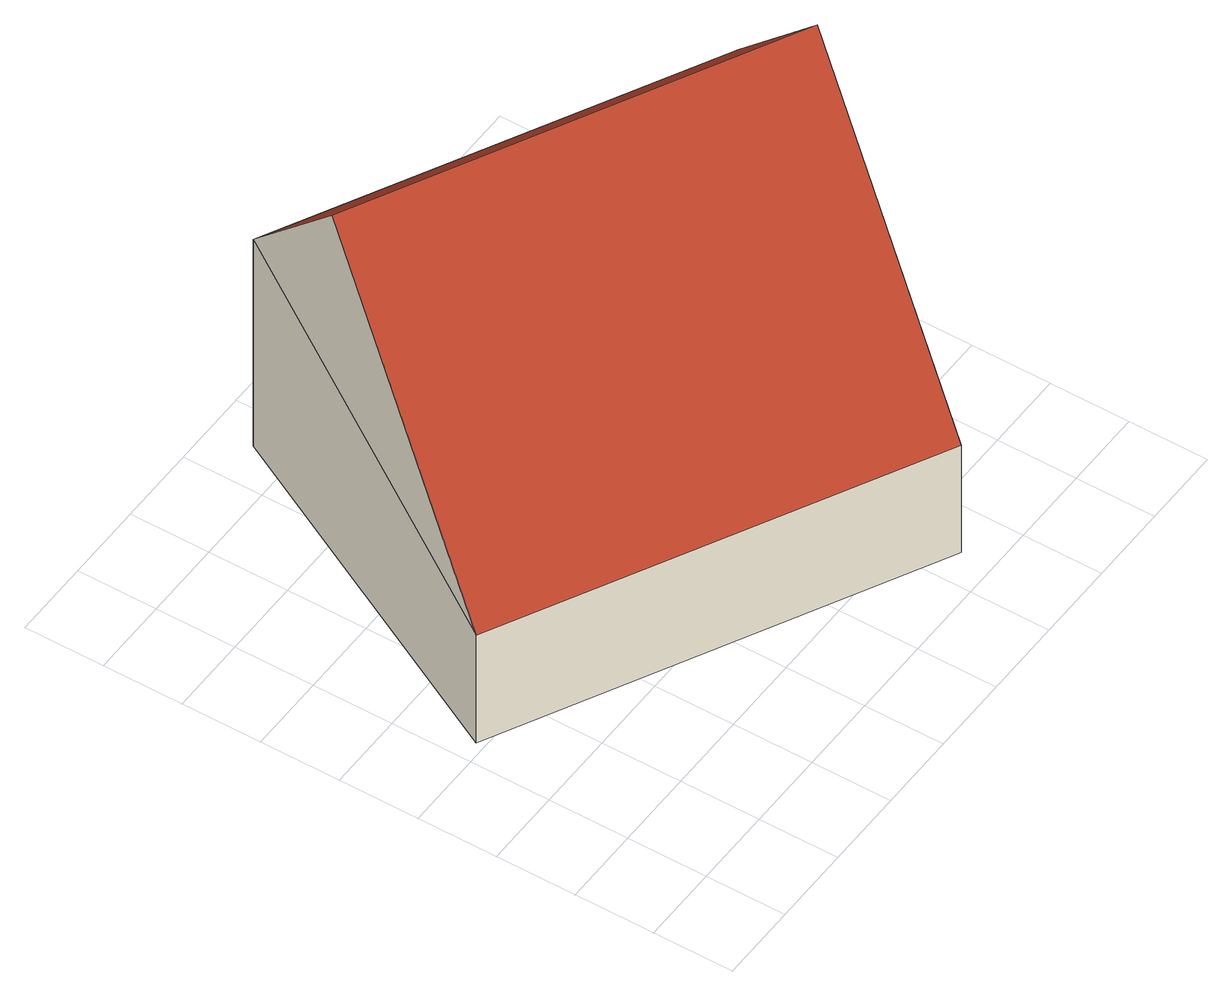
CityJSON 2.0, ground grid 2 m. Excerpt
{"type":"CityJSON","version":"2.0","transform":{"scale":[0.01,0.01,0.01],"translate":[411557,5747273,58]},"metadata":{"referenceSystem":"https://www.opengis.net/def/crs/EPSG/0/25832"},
"CityObjects":{
"building1":{"type":"Building","attributes":{"Gemeindeschluessel":"05570040","Geometrietyp2DReferenz":"3000","function":"31001_1000","roofType":"3100","measuredHeight":10.28},"address":[{"country":"Germany","locality":"Sendenhorst","thoroughfareNumber":"46","thoroughfareName":"Adolfshöhe"}],"geometry":[{"type":"Solid","lod":"2","boundaries":[[[[0,1,2,3]],[[4,5,1,0]],[[6,7,5,4]],[[3,2,7,6]],[[0,8,4]],[[6,9,3]],[[3,9,8,0]],[[4,8,9,6]],[[1,5,7,2]]]],"semantics":{"surfaces":[{"type":"WallSurface"},{"type":"RoofSurface"},{"type":"GroundSurface"}],"values":[[0,0,0,0,0,0,1,1,2]]}}]}
},
"vertices":[
[53,621,345],[53,621,17],[1086,81,17],[1086,81,345],[510,1495,649],[510,1495,17],[1543,954,649],[1543,954,17],[348,1185,1045],[1381,645,1045]
]}
